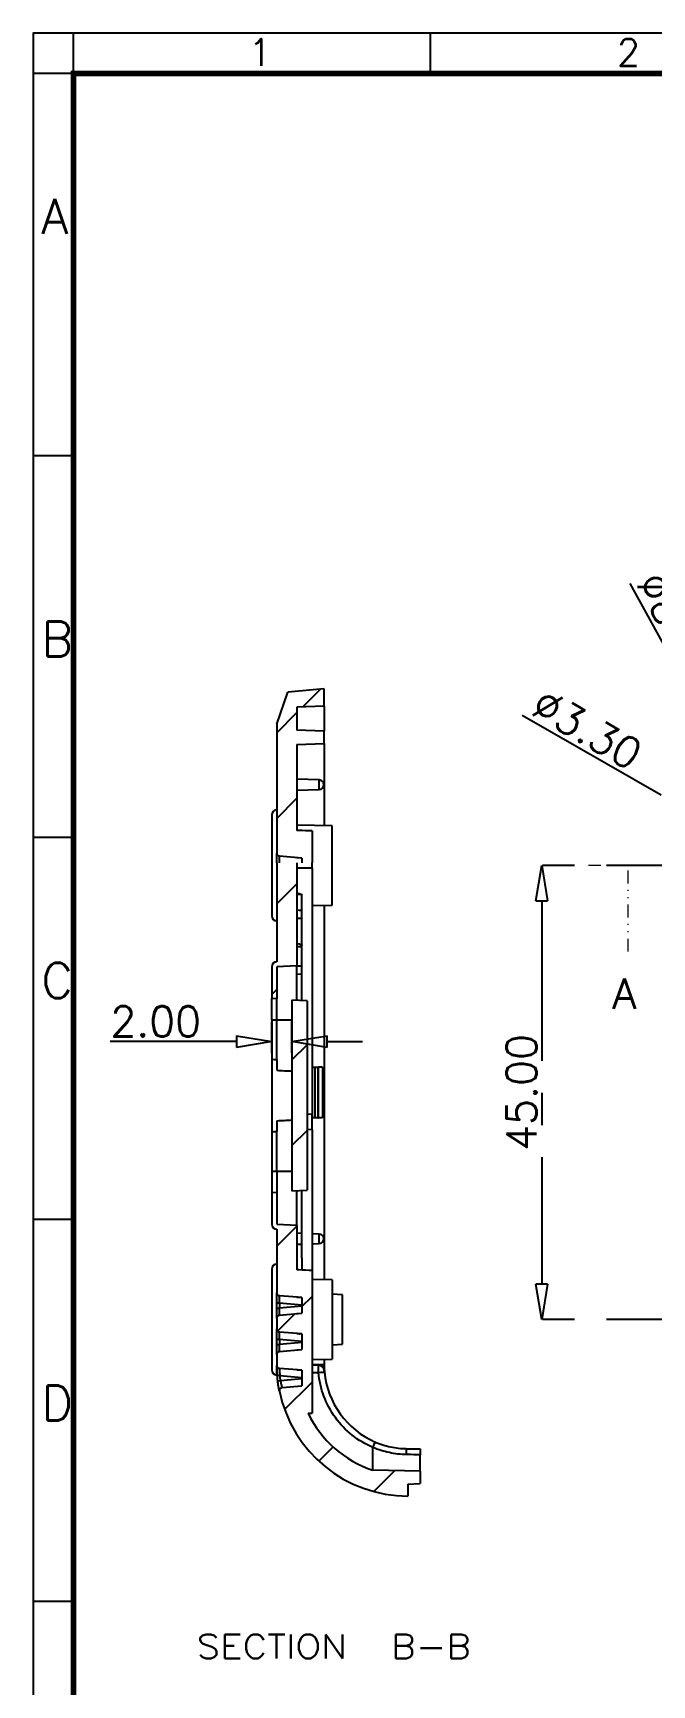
# Model space of a CAD drawing. Header units: millimetres. Extents: x 3683 to 5830, y 1279 to 1555.
# Drawn here: x 3683.4 to 3744.7, y 1391.3 to 1555 of the extents above; entities that cross this region are included whole.
import ezdxf

# ---------------------------------------------------------------- set-up
doc = ezdxf.new("R2010")
doc.units = ezdxf.units.MM
doc.header["$LTSCALE"] = 0.5
doc.linetypes.add('CENTER', pattern=[50.8, 31.75, -6.35, 6.35, -6.35])
doc.linetypes.add('DIVIDE', pattern=[31.75, 12.7, -6.35, 0, -6.35, 0, -6.35])
doc.layers.add('1', color=7, linetype='Continuous', true_color=0xffffff)
doc.layers.add('112', color=7, linetype='Continuous', true_color=0xffffff)
doc.layers.add('A1_KUANG', color=7, linetype='Continuous')
doc.layers.add('A4_KUANG', color=7, linetype='Continuous')
doc.layers.add('dim', color=82, linetype='Continuous', lineweight=9)
doc.layers.add('hatch', color=56, linetype='Continuous', lineweight=9)
doc.styles.add('blockfont', font='simplex.shx', dxfattribs={"bigfont": 'bigfont'})
doc.styles.get("Standard").update_dxf_attribs({"font": 'txt', "bigfont": 'gbcbig.shx'})
doc.dimstyles.new('VT-3.00', dxfattribs={"dimtxt": 3, "dimasz": 3.5, "dimexe": 2, "dimexo": 1.8, "dimgap": 0.5, "dimtad": 1, "dimzin": 0, "dimdsep": 46, "dimtxsty": 'Standard', "dimblk": 'CLOSEDBLANK', "dimcen": 0.3, "dimclrd": 1, "dimclre": 1, "dimclrt": 7, "dimadec": 1, "dimazin": 0, "dimtfac": 1, "dimtofl": 0, "dimtmove": 0, "dimatfit": 3, "dimldrblk": 'CLOSEDBLANK', "dimfxl": 0, "dimtolj": 1, "dimtzin": 0, "dimarcsym": 0})

# ---------------------------------------------------------------- blocks, each defined once
blk = doc.blocks.new('A$C3291225B')
at = {"layer": 'A4_KUANG'}
for p, q in [((2.87, 194.15), (2.87, 197.01)), ((28.09, 194.15), (28.09, 197.01)), ((2.87, 194.15), (0, 194.15)), ((2.87, 194.15), (2.87, 0)), ((258, 194.15), (2.87, 194.15)), ((2.87, 167.16), (0, 167.16)), ((2.87, 140.18), (0, 140.18)), ((2.87, 113.2), (0, 113.2)), ((2.87, 86.22), (0, 86.22))]:
    blk.add_line(p, q, dxfattribs=at)
at = {"layer": 'A4_KUANG', "color": 8}
blk.add_lwpolyline([(258, 0), (258, 197.01), (0, 197.01), (0, 0)], close=True, dxfattribs=at)
at = {"layer": 'A4_KUANG', "const_width": 0.4}
blk.add_lwpolyline([(2.87, 2.87), (2.87, 194.15), (255.13, 194.15), (255.14, 2.87), (2.87, 2.87)], dxfattribs=at)
at = {"layer": 'A4_KUANG'}
for s, height, p in [('1', 1.91, (15.22, 194.69)), ('2', 1.91, (41.25, 194.69)), ('A', 2.48, (0.59, 182.82)), ('B', 2.48, (0.59, 152.97)), ('C', 2.48, (0.59, 128.85)), ('D', 2.48, (0.59, 99.01))]:
    blk.add_text(s, height=height, dxfattribs=at).set_placement(p)
blk = doc.blocks.new('_ClosedBlank')
at = {"color": 0, "linetype": 'ByBlock', "lineweight": -2}
for p, q in [((-1, 0.167), (0, 0)), ((-1, 0.167), (-1, -0.167)), ((0, 0), (-1, -0.167))]:
    blk.add_line(p, q, dxfattribs=at)
blk = doc.blocks.new('*D3')
at = {"layer": 'Defpoints', "color": 0, "linetype": 'CENTER'}
for p in [(8228.66, 3065.13), (8204.56, 3020.13), (8228.66, 3020.13)]:
    blk.add_point(p, dxfattribs=at)
at = {"layer": 'dim', "color": 1, "linetype": 'CENTER', "lineweight": -2}
for p, q in [((8226.86, 3065.13), (8202.56, 3065.13)), ((8204.56, 3061.63), (8204.56, 3023.63)), ((8226.86, 3020.13), (8202.56, 3020.13))]:
    blk.add_line(p, q, dxfattribs=at)
at = {"layer": 'dim', "color": 1, "linetype": 'CENTER', "lineweight": -2, "xscale": 3.5, "yscale": 3.5, "zscale": 3.5}
for p, rotation in [((8204.56, 3065.13), 90), ((8204.56, 3020.13), 270)]:
    blk.add_blockref('_ClosedBlank', p, dxfattribs=dict(at, rotation=rotation))
at = {"layer": 'dim', "color": 7, "linetype": 'CENTER', "insert": (8202.56, 3042.63), "char_height": 3, "attachment_point": 5, "rotation": 90}
blk.add_mtext('\\A1;45.00', dxfattribs=at)
blk = doc.blocks.new('*D10')
at = {"layer": 'Defpoints', "color": 0, "linetype": 'CENTER'}
for p in [(8227.23, 3065.95), (8230.09, 3064.31)]:
    blk.add_point(p, dxfattribs=at)
at = {"layer": 'dim', "color": 1, "linetype": 'CENTER', "lineweight": -2}
for p, q in [((8202.64, 3080.02), (8224.19, 3067.69)), ((8228.36, 3065.13), (8228.96, 3065.13)), ((8228.66, 3064.83), (8228.66, 3065.43))]:
    blk.add_line(p, q, dxfattribs=at)
at = {"layer": 'dim', "color": 1, "linetype": 'CENTER', "lineweight": -2, "xscale": 3.5, "yscale": 3.5, "zscale": 3.5, "rotation": 330.2245947375946}
blk.add_blockref('_ClosedBlank', (8227.23, 3065.95), dxfattribs=at)
at = {"layer": 'dim', "color": 7, "linetype": 'CENTER', "insert": (8209.06, 3078.65), "char_height": 3, "attachment_point": 5, "rotation": 330.2246}
blk.add_mtext('\\A1;∅3.30', dxfattribs=at)
blk = doc.blocks.new('*D11')
at = {"layer": 'Defpoints', "color": 0, "linetype": 'CENTER'}
for p in [(8226.73, 3068.64), (8230.59, 3061.62)]:
    blk.add_point(p, dxfattribs=at)
at = {"layer": 'dim', "color": 1, "linetype": 'CENTER', "lineweight": -2}
for p, q in [((8213.3, 3093.06), (8225.05, 3071.7)), ((8228.36, 3065.13), (8228.96, 3065.13)), ((8228.66, 3064.83), (8228.66, 3065.43))]:
    blk.add_line(p, q, dxfattribs=at)
at = {"layer": 'dim', "color": 1, "linetype": 'CENTER', "lineweight": -2, "xscale": 3.5, "yscale": 3.5, "zscale": 3.5, "rotation": 298.7962139689795}
blk.add_blockref('_ClosedBlank', (8226.73, 3068.64), dxfattribs=at)
at = {"layer": 'dim', "color": 7, "linetype": 'CENTER', "insert": (8217.95, 3088.77), "char_height": 3, "attachment_point": 5, "rotation": 298.7962}
blk.add_mtext('\\A1;∅8.00', dxfattribs=at)
blk = doc.blocks.new('*D37')
at = {"layer": 'Defpoints', "color": 0, "linetype": 'CENTER'}
for p in [(8177.8, 3047.67), (8177.8, 3044.75), (8179.8, 3044.75)]:
    blk.add_point(p, dxfattribs=at)
at = {"layer": 'dim', "color": 1, "linetype": 'CENTER', "lineweight": -2}
for p, q in [((8177.8, 3046.55), (8177.8, 3049.67)), ((8179.8, 3046.55), (8179.8, 3049.67)), ((8174.3, 3047.67), (8161.8, 3047.67)), ((8183.3, 3047.67), (8186.8, 3047.67))]:
    blk.add_line(p, q, dxfattribs=at)
at = {"layer": 'dim', "color": 1, "linetype": 'CENTER', "lineweight": -2, "xscale": 3.5, "yscale": 3.5, "zscale": 3.5}
blk.add_blockref('_ClosedBlank', (8177.8, 3047.67), dxfattribs=at)
at = {"layer": 'dim', "color": 1, "linetype": 'CENTER', "lineweight": -2, "xscale": 3.5, "yscale": 3.5, "zscale": 3.5, "rotation": 180}
blk.add_blockref('_ClosedBlank', (8179.8, 3047.67), dxfattribs=at)
at = {"layer": 'dim', "color": 7, "linetype": 'CENTER', "insert": (8166.3, 3049.67), "char_height": 3, "attachment_point": 5}
blk.add_mtext('\\A1;2.00', dxfattribs=at)

msp = doc.modelspace()

# ---------------------------------------------------------------- linework, layer by layer
at = {"color": 2}
for p, q in [((3710.121, 1488.22), (3711.87, 1489.967)), ((3707.544, 1485.645), (3709.544, 1487.643)), ((3707.544, 1477.164), (3709.544, 1479.162)), ((3707.544, 1468.683), (3709.544, 1470.681)), ((3707.044, 1459.702), (3707.544, 1460.202)), ((3709.044, 1453.219), (3710.544, 1454.718)), ((3709.044, 1444.738), (3710.544, 1446.237)), ((3707.544, 1434.759), (3709.544, 1436.757)), ((3710.044, 1428.775), (3711.044, 1429.774)), ((3707.623, 1426.357), (3709.324, 1428.057)), ((3708.321, 1418.573), (3711.044, 1421.293)), ((3711.702, 1413.47), (3713.118, 1414.885)), ((3717.165, 1410.447), (3719.243, 1412.523))]:
    msp.add_line(p, q, dxfattribs=at)
at = {"layer": '112', "color": 7}
for p, q in [((3712.244, 1490), (3708.635, 1489.684)), ((3712.244, 1488.294), (3712.244, 1490)), ((3707.544, 1486.5), (3708.635, 1489.684)), ((3712.244, 1488.294), (3709.544, 1488.2)), ((3709.544, 1488.2), (3709.544, 1485.9)), ((3712.244, 1488.294), (3712.244, 1485.806)), ((3707.544, 1486.5), (3707.544, 1473.717)), ((3712.244, 1485.806), (3709.544, 1485.9)), ((3712.244, 1484.594), (3712.244, 1485.806)), ((3709.544, 1484.5), (3712.244, 1484.594)), ((3709.544, 1484.5), (3709.544, 1475.971)), ((3712.244, 1484.594), (3712.244, 1480.2)), ((3711.753, 1480.97), (3709.544, 1481.047)), ((3709.544, 1479.953), (3711.754, 1480.03)), ((3711.76, 1480.03), (3711.76, 1480.97)), ((3712.1, 1480.2), (3712.244, 1480.2)), ((3712.244, 1480.2), (3712.244, 1476.453)), ((3707.044, 1477.5), (3707.044, 1472.5)), ((3713.044, 1476.439), (3709.544, 1476.5)), ((3711.044, 1475.919), (3711.044, 1472.747)), ((3713.044, 1472.5), (3713.044, 1476.439)), ((3707.544, 1472.747), (3707.544, 1473.717)), ((3710.044, 1473.224), (3707.817, 1473.419)), ((3707.044, 1472.5), (3707.044, 1467.5)), ((3707.544, 1472.747), (3707.544, 1462.95)), ((3709.544, 1473.268), (3709.544, 1473.25)), ((3710.044, 1473.224), (3709.544, 1473.25)), ((3709.544, 1472.747), (3709.544, 1462.555)), ((3709.544, 1472.272), (3711.044, 1472.272)), ((3710.044, 1473.224), (3710.044, 1472.747)), ((3711.044, 1472.272), (3711.044, 1472.747)), ((3711.044, 1472.272), (3711.044, 1447.819)), ((3713.044, 1468.561), (3713.044, 1472.5)), ((3709.994, 1469.628), (3709.544, 1469.668)), ((3709.544, 1469.65), (3709.997, 1469.626)), ((3710.044, 1459.097), (3710.044, 1469.574)), ((3711.044, 1468.526), (3713.044, 1468.561)), ((3712.244, 1468.546), (3712.244, 1431.453)), ((3710.044, 1468.046), (3709.544, 1468.072)), ((3709.544, 1467.272), (3710.044, 1467.272)), ((3709.75, 1468.061), (3710.044, 1468.076)), ((3709.824, 1468.057), (3710.044, 1468.076)), ((3709.544, 1464.433), (3710.044, 1464.476)), ((3709.544, 1464.45), (3710.044, 1464.476)), ((3707.044, 1462.45), (3707.044, 1459.325)), ((3709.544, 1462.555), (3707.544, 1462.45)), ((3707.544, 1462.45), (3707.544, 1459.281)), ((3709.544, 1459.124), (3709.544, 1462.555)), ((3710.044, 1462.529), (3709.544, 1462.529)), ((3709.544, 1461.729), (3710.044, 1461.746)), ((3707.044, 1457.2), (3707.044, 1459.325)), ((3707.544, 1459.281), (3707.044, 1459.325)), ((3707.544, 1457.2), (3707.544, 1459.281)), ((3709.044, 1459.15), (3709.044, 1440.25)), ((3710.544, 1459.071), (3709.044, 1459.15)), ((3710.544, 1459.071), (3710.544, 1440.329)), ((3707.044, 1457.2), (3707.044, 1453.294)), ((3707.044, 1457.2), (3707.544, 1457.2)), ((3707.544, 1453.269), (3707.544, 1457.2)), ((3707.544, 1457.2), (3709.044, 1457.2)), ((3707.044, 1453.294), (3707.044, 1446.106)), ((3707.544, 1453.269), (3707.544, 1452.2)), ((3711.084, 1447.5), (3711.084, 1452.5)), ((3711.084, 1452.5), (3711.334, 1452.5)), ((3711.334, 1447.5), (3711.334, 1452.5)), ((3711.334, 1452.5), (3711.612, 1452.5)), ((3711.612, 1452.5), (3711.612, 1447.5)), ((3711.612, 1452.5), (3711.694, 1452.5)), ((3711.694, 1447.5), (3711.694, 1452.5)), ((3712.082, 1452.5), (3711.694, 1452.5)), ((3712.082, 1452.5), (3712.082, 1447.5)), ((3707.544, 1447.2), (3707.544, 1446.131)), ((3711.044, 1447.819), (3710.544, 1447.837)), ((3711.044, 1446.324), (3711.044, 1447.819)), ((3711.334, 1447.5), (3711.084, 1447.5)), ((3711.612, 1447.5), (3711.334, 1447.5)), ((3711.612, 1447.5), (3711.694, 1447.5)), ((3712.082, 1447.5), (3711.694, 1447.5)), ((3707.044, 1446.106), (3707.044, 1442.2)), ((3707.544, 1442.2), (3707.544, 1446.131)), ((3711.044, 1446.324), (3710.544, 1446.307)), ((3711.044, 1446.324), (3711.044, 1433.6)), ((3707.044, 1442.2), (3707.044, 1440.075)), ((3707.044, 1442.2), (3707.544, 1442.2)), ((3707.544, 1442.2), (3709.044, 1442.2)), ((3707.544, 1442.2), (3707.544, 1440.119)), ((3707.044, 1440.075), (3707.544, 1440.119)), ((3707.044, 1440.075), (3707.044, 1436.95)), ((3707.544, 1440.119), (3707.544, 1436.95)), ((3709.044, 1440.25), (3710.544, 1440.329)), ((3709.544, 1436.845), (3709.544, 1440.276)), ((3710.044, 1433.6), (3710.044, 1440.302)), ((3707.544, 1436.95), (3709.544, 1436.845)), ((3707.544, 1436.45), (3707.544, 1433.6)), ((3709.544, 1436.845), (3709.544, 1433.6)), ((3710.044, 1436.03), (3709.544, 1436.047)), ((3711.753, 1435.97), (3711.044, 1435.995)), ((3711.76, 1435.03), (3711.76, 1435.97)), ((3709.544, 1434.953), (3710.044, 1434.97)), ((3711.044, 1435.005), (3711.754, 1435.03)), ((3707.044, 1432.5), (3707.044, 1427.5)), ((3707.544, 1433.6), (3707.544, 1430.161)), ((3709.544, 1433.6), (3709.544, 1432.415)), ((3710.044, 1433.6), (3710.044, 1432.397)), ((3711.044, 1433.6), (3711.044, 1432.362)), ((3711.044, 1432.362), (3711.044, 1418.224)), ((3713.044, 1431.439), (3711.044, 1431.474)), ((3713.044, 1431.439), (3713.044, 1427.5)), ((3707.544, 1429.165), (3707.544, 1430.161)), ((3707.544, 1428.622), (3707.544, 1429.165)), ((3707.544, 1429.165), (3707.817, 1429.165)), ((3710.044, 1429.667), (3707.817, 1429.862)), ((3707.817, 1429.165), (3710.044, 1428.97)), ((3707.817, 1429.165), (3707.817, 1428.622)), ((3709.544, 1429.711), (3709.544, 1429.693)), ((3710.044, 1429.667), (3709.544, 1429.693)), ((3710.044, 1429.667), (3710.044, 1428.12)), ((3714.044, 1429.948), (3713.044, 1430)), ((3714.044, 1425.052), (3714.044, 1429.948)), ((3707.544, 1427.626), (3707.544, 1428.622)), ((3707.544, 1428.622), (3707.817, 1428.622)), ((3707.544, 1427.626), (3707.544, 1426.561)), ((3710.044, 1428.817), (3707.817, 1428.622)), ((3707.817, 1427.925), (3710.044, 1428.12)), ((3709.544, 1428.093), (3710.044, 1428.12)), ((3709.544, 1428.093), (3709.544, 1428.076)), ((3707.044, 1427.5), (3707.044, 1422.5)), ((3707.544, 1425.565), (3707.544, 1426.561)), ((3710.044, 1426.067), (3707.817, 1426.262)), ((3709.544, 1426.111), (3709.544, 1426.093)), ((3710.044, 1426.067), (3709.544, 1426.093)), ((3709.75, 1426.083), (3709.824, 1426.086)), ((3710.044, 1426.067), (3710.044, 1424.52)), ((3713.044, 1427.5), (3713.044, 1423.561)), ((3707.544, 1425.022), (3707.544, 1425.565)), ((3707.544, 1425.565), (3707.817, 1425.565)), ((3707.544, 1424.026), (3707.544, 1425.022)), ((3707.544, 1425.022), (3707.817, 1425.022)), ((3707.817, 1425.565), (3707.817, 1425.022)), ((3707.817, 1425.565), (3710.044, 1425.37)), ((3710.044, 1425.217), (3707.817, 1425.022)), ((3707.817, 1424.325), (3710.044, 1424.52)), ((3709.544, 1424.493), (3710.044, 1424.52)), ((3709.544, 1424.493), (3709.544, 1424.476)), ((3713.044, 1425), (3714.044, 1425.052)), ((3707.544, 1424.026), (3707.544, 1423)), ((3707.544, 1423), (3707.544, 1422)), ((3710.044, 1422.467), (3707.817, 1422.662)), ((3711.044, 1423.526), (3713.044, 1423.561)), ((3712.244, 1423), (3711.044, 1423)), ((3711.677, 1422.963), (3711.044, 1422.974)), ((3712.244, 1423.548), (3712.244, 1423)), ((3707.544, 1422), (3707.581, 1422)), ((3707.86, 1421.961), (3710.044, 1421.77)), ((3710.044, 1421.617), (3707.915, 1421.431)), ((3709.544, 1422.511), (3709.544, 1422.493)), ((3710.044, 1422.467), (3709.544, 1422.493)), ((3710.044, 1422.467), (3710.044, 1420.92)), ((3711.044, 1422.25), (3711.686, 1422.25)), ((3708.076, 1420.748), (3710.044, 1420.92)), ((3709.745, 1420.904), (3710.044, 1420.92)), ((3721.744, 1412.479), (3717.077, 1412.561)), ((3720.544, 1411.2), (3721.744, 1411.242)), ((3720.544, 1411.2), (3720.544, 1410)), ((3721.744, 1412.479), (3721.744, 1411.242))]:
    msp.add_line(p, q, dxfattribs=at)
for centre, radius, start, end in [((3711.744, 1480.5), 0.47, 271.25001, 88.7977), ((3707.544, 1477.5), 0.5, 90, 180), ((3707.844, 1473.717), 0.3, 180, 265), ((3707.544, 1467.5), 0.5, 180, 270), ((3707.544, 1462.45), 0.5, 90, 180), ((3707.544, 1436.95), 0.5, 180, 270), ((3711.744, 1435.5), 0.47, 271.25001, 88.7977), ((3707.544, 1432.5), 0.5, 90, 180), ((3707.844, 1430.161), 0.3, 180, 265), ((3707.844, 1427.626), 0.3, 95, 180), ((3707.844, 1426.561), 0.3, 180, 265), ((3707.844, 1424.026), 0.3, 95, 180), ((3720.544, 1423), 13, 180, 180.17703), ((3707.844, 1422.961), 0.3, 180.17703, 265), ((3711.666, 1422.363), 0.6, 4.10528, 89), ((3707.544, 1422.5), 0.5, 180, 270), ((3708.102, 1420.449), 0.3, 95, 191.58953), ((3720.544, 1423), 13, 191.58953, 270), ((3720.544, 1423), 11, 205.81256, 251.63061)]:
    msp.add_arc(centre, radius, start, end, dxfattribs=at)
at = {"layer": '112', "color": 7, "extrusion": (0, 0, -1)}
for centre, major_axis, ratio, start_param, end_param in [((3707.844, 1472.714), (0.026, -0.705), 0.0366383, 1.6197866, 3.1461781), ((3690.013, 1471.321), (20.03, -1.749), 0.0348147, 6.0562389, 6.280145), ((3690.013, 1466.321), (20.03, -1.749), 0.0348147, 6.0562389, 6.280145), ((3707.844, 1429.157), (0.026, -0.705), 0.0366383, 1.5829779, 3.1461781), ((3707.844, 1428.63), (0.026, 0.705), 0.0366383, 3.1370072, 4.7002074), ((3707.844, 1425.557), (0.026, -0.705), 0.0366383, 1.5829779, 3.1461781), ((3707.844, 1425.03), (0.026, 0.705), 0.0366383, 3.1370072, 4.7002074), ((3720.544, 1423), (13, 0), 1, 3.0177045, 3.0596779), ((3720.517, 1423), (12.7, 0), 1, 3.0177045, 3.0596779)]:
    msp.add_ellipse(centre, major_axis=major_axis, ratio=ratio, start_param=start_param, end_param=end_param, dxfattribs=at)
at = {"layer": '112', "color": 7}
for centre, major_axis, ratio, start_param in [((3707.886, 1421.961), (-0.299, -0.025), 0.0071584, 4.7993621), ((3707.941, 1421.431), (-0.298, -0.037), 0.0108105, 4.7989849), ((3711.676, 1422.249), (0.598, 0.051), 0.0002835, 4.729982), ((3717.067, 1414.807), (0.234, 0.552), 0.0084643, 4.7371303), ((3720.388, 1414.101), (0.01, 0.6), 0.01704, 4.7366064)]:
    msp.add_ellipse(centre, major_axis=major_axis, ratio=ratio, start_param=start_param, end_param=6.2831853, dxfattribs=at)
for points, knots in [([(3711.044, 1475.919), (3710.608, 1475.934), (3710.173, 1475.949), (3709.738, 1475.965), (3709.673, 1475.967), (3709.608, 1475.969), (3709.544, 1475.971)], [0, 0, 0, 0, 0.8705018, 0.8705018, 0.8705018, 1, 1, 1, 1]), ([(3711.044, 1432.362), (3710.608, 1432.378), (3710.173, 1432.393), (3709.738, 1432.408), (3709.673, 1432.41), (3709.608, 1432.413), (3709.544, 1432.415)], [0, 0, 0, 0, 0.8705018, 0.8705018, 0.8705018, 1, 1, 1, 1]), ([(3707.587, 1421.936), (3707.582, 1422.003), (3707.577, 1422.068), (3707.568, 1422.198), (3707.564, 1422.262), (3707.558, 1422.385), (3707.555, 1422.444), (3707.551, 1422.555), (3707.549, 1422.608), (3707.547, 1422.703), (3707.546, 1422.746), (3707.545, 1422.822), (3707.544, 1422.854), (3707.544, 1422.906), (3707.544, 1422.926), (3707.544, 1422.952), (3707.544, 1422.965), (3707.544, 1422.959)], [0, 0, 0, 0, 0.125, 0.125, 0.25, 0.25, 0.375, 0.375, 0.5, 0.5, 0.625, 0.625, 0.75, 0.75, 0.875, 0.875, 1, 1, 1, 1]), ([(3707.812, 1422.644), (3707.81, 1422.627), (3707.809, 1422.596), (3707.809, 1422.555), (3707.809, 1422.513), (3707.81, 1422.46), (3707.814, 1422.399), (3707.817, 1422.338), (3707.823, 1422.267), (3707.83, 1422.193), (3707.838, 1422.118), (3707.848, 1422.039), (3707.86, 1421.961)], [0.14623354, 0.14623354, 0.14623354, 0.14623354, 0.35767376, 0.35767376, 0.35767376, 0.56926446, 0.56926446, 0.56926446, 0.7839683, 0.7839683, 0.7839683, 1, 1, 1, 1]), ([(3711.686, 1422.25), (3711.685, 1422.273), (3711.685, 1422.297), (3711.685, 1422.343), (3711.684, 1422.366), (3711.684, 1422.434), (3711.683, 1422.479), (3711.682, 1422.565), (3711.681, 1422.605), (3711.68, 1422.683), (3711.68, 1422.719), (3711.679, 1422.785), (3711.679, 1422.815), (3711.678, 1422.867), (3711.678, 1422.889), (3711.677, 1422.925), (3711.677, 1422.94), (3711.677, 1422.951), (3711.677, 1422.955), (3711.677, 1422.96), (3711.677, 1422.965)], [0, 0, 0, 0, 0.0625, 0.0625, 0.125, 0.125, 0.25, 0.25, 0.375, 0.375, 0.5, 0.5, 0.625, 0.625, 0.75, 0.75, 0.875, 0.875, 0.9375, 1, 1, 1, 1]), ([(3707.809, 1420.387), (3707.808, 1420.392), (3707.807, 1420.396), (3707.802, 1420.421), (3707.798, 1420.441), (3707.788, 1420.492), (3707.782, 1420.523), (3707.768, 1420.596), (3707.76, 1420.638), (3707.743, 1420.731), (3707.734, 1420.782), (3707.716, 1420.891), (3707.706, 1420.949), (3707.678, 1421.13), (3707.66, 1421.261), (3707.643, 1421.394)], [0, 0, 0, 0, 0.125, 0.125, 0.25, 0.25, 0.375, 0.375, 0.5, 0.5, 0.625, 0.625, 0.75, 0.75, 1, 1, 1, 1]), ([(3707.915, 1421.431), (3707.921, 1421.383), (3707.929, 1421.335), (3707.937, 1421.289), (3707.95, 1421.212), (3707.965, 1421.138), (3707.98, 1421.072), (3707.995, 1421.005), (3708.01, 1420.946), (3708.023, 1420.897), (3708.037, 1420.849), (3708.049, 1420.811), (3708.058, 1420.786)], [0, 0, 0, 0, 0.13019031, 0.13019031, 0.13019031, 0.34773707, 0.34773707, 0.34773707, 0.56620421, 0.56620421, 0.56620421, 0.78331651, 0.78331651, 0.78331651, 0.78331651]), ([(3717.077, 1414.819), (3715.583, 1415.451), (3714.29, 1416.485), (3712.409, 1419.075), (3711.821, 1420.656), (3711.686, 1422.25)], [0, 0, 0, 0, 0.5, 0.5, 1, 1, 1, 1]), ([(3720.399, 1414.116), (3719.822, 1414.126), (3719.258, 1414.191), (3718.15, 1414.425), (3717.608, 1414.594), (3717.077, 1414.819)], [0, 0, 0, 0, 0.5, 0.5, 1, 1, 1, 1]), ([(3717.301, 1415.36), (3717.796, 1415.15), (3718.302, 1414.991), (3719.334, 1414.772), (3719.861, 1414.711), (3720.399, 1414.701)], [0, 0, 0, 0, 0.5, 0.5, 1, 1, 1, 1]), ([(3721.744, 1414.678), (3721.744, 1414.666), (3721.744, 1414.644), (3721.744, 1414.622), (3721.744, 1414.588), (3721.744, 1414.546), (3721.744, 1414.504), (3721.744, 1414.453), (3721.744, 1414.396), (3721.744, 1414.339), (3721.744, 1414.275), (3721.744, 1414.21), (3721.744, 1414.171), (3721.744, 1414.132), (3721.744, 1414.092)], [0, 0, 0, 0, 0.2183111, 0.2183111, 0.4366248, 0.4366248, 0.4366248, 0.6549027, 0.6549027, 0.6549027, 0.873166, 0.873166, 0.873166, 1, 1, 1, 1])]:
    msp.add_open_spline(points, degree=3, knots=knots, dxfattribs=at)
for points in [[(3707.044, 1453.294), (3707.21, 1453.285), (3707.377, 1453.277), (3707.544, 1453.269)], [(3707.544, 1452.2), (3708.044, 1452.174), (3708.544, 1452.148), (3709.044, 1452.121)], [(3707.544, 1447.2), (3708.044, 1447.226), (3708.544, 1447.252), (3709.044, 1447.279)], [(3707.044, 1446.106), (3707.21, 1446.115), (3707.377, 1446.123), (3707.544, 1446.131)], [(3707.818, 1422.662), (3707.812, 1422.664), (3707.814, 1422.656), (3707.812, 1422.644)], [(3712.244, 1423), (3712.244, 1422.721), (3712.258, 1422.442), (3712.286, 1422.164)], [(3712.265, 1422.406), (3712.266, 1422.393), (3712.269, 1422.355), (3712.271, 1422.329), (3712.273, 1422.3)], [(3712.273, 1422.3), (3712.529, 1419.282), (3714.513, 1416.543), (3717.301, 1415.36)], [(3708.058, 1420.786), (3708.067, 1420.76), (3708.072, 1420.746), (3708.077, 1420.748)], [(3710.641, 1418.21), (3710.775, 1418.215), (3710.909, 1418.22), (3711.044, 1418.224)], [(3717.077, 1412.561), (3717.077, 1413.313), (3717.077, 1414.066), (3717.077, 1414.819)], [(3717.177, 1415.413), (3717.275, 1415.37), (3717.374, 1415.328), (3717.474, 1415.289)], [(3720.12, 1414.711), (3720.261, 1414.704), (3720.402, 1414.7), (3720.544, 1414.7)], [(3720.399, 1414.701), (3720.847, 1414.694), (3721.295, 1414.686), (3721.744, 1414.678)], [(3720.544, 1414.113), (3720.495, 1414.114), (3720.447, 1414.115), (3720.399, 1414.116)], [(3721.744, 1414.092), (3721.344, 1414.099), (3720.944, 1414.106), (3720.544, 1414.113)], [(3721.744, 1412.479), (3721.744, 1413.016), (3721.744, 1413.554), (3721.744, 1414.092)]]:
    msp.add_open_spline(points, degree=3, dxfattribs=at)
at = {"layer": 'hatch', "color": 2, "linetype": 'DIVIDE', "ltscale": 0.2}
for p, q in [((3800.4, 1472.5), (3738.459, 1472.5)), ((3742.365, 1463.969), (3742.365, 1472.5))]:
    msp.add_line(p, q, dxfattribs=at)
msp.add_solid([(3742.365, 1472.5), (3743.169, 1469.5), (3741.561, 1469.5), (3742.365, 1472.5)], dxfattribs=at)

# ---------------------------------------------------------------- block references
at = {"layer": 'A1_KUANG', "color": 1, "lineweight": 0, "xscale": 1.403050184557287, "yscale": 1.403050184557515, "zscale": 1.403050184556499}
msp.add_blockref('A$C3291225B', (3683.383, 1278.573), dxfattribs=at)

# ---------------------------------------------------------------- texts
at = {"layer": '1', "color": 7, "style": 'blockfont'}
for s, height, width, p in [('A', 3, 1.038, (3740.801, 1458.305)), ('SECTION ', 2.3813, 1.141, (3699.606, 1393.918)), ('B-B', 2.38, 1.141, (3718.884, 1393.918))]:
    msp.add_text(s, height=height, dxfattribs=dict(at, width=width)).set_placement(p)

# ---------------------------------------------------------------- dimensions: what is measured, and where the dimension line sits
at = {"layer": 'dim', "linetype": 'CENTER'}
for p1, p2, picture, middle in [((3759.827, 1468.995), (3755.974, 1476.005), '*D11', (3745.437, 1495.175)), ((3759.333, 1471.681), (3756.468, 1473.319), '*D10', (3737.308, 1484.282))]:
    dim = msp.add_diameter_dim_2p(p1=p1, p2=p2, dimstyle='VT-3.00', dxfattribs=at)
    dim.commit()
    dim.dimension.update_dxf_attribs({"geometry": picture, "text_midpoint": middle, "dimtype": 131, "insert": (-4470.759, -1592.63)})
dim = msp.add_linear_dim(base=(3733.802, 1427.5), p1=(3757.9, 1472.5), p2=(3757.9, 1427.5), angle=90, dimstyle='VT-3.00', dxfattribs=at)
dim.commit()
dim.dimension.update_dxf_attribs({"geometry": '*D3', "text_midpoint": (3731.802, 1450), "insert": (-4470.759, -1592.63)})
dim = msp.add_linear_dim(base=(3707.044, 1455.039), p1=(3709.044, 1452.121), p2=(3707.044, 1452.121), dimstyle='VT-3.00', dxfattribs=at)
dim.commit()
dim.dimension.update_dxf_attribs({"geometry": '*D37', "text_midpoint": (3695.544, 1457.039), "insert": (-4470.759, -1592.63)})

doc.saveas('drawing.dxf')
